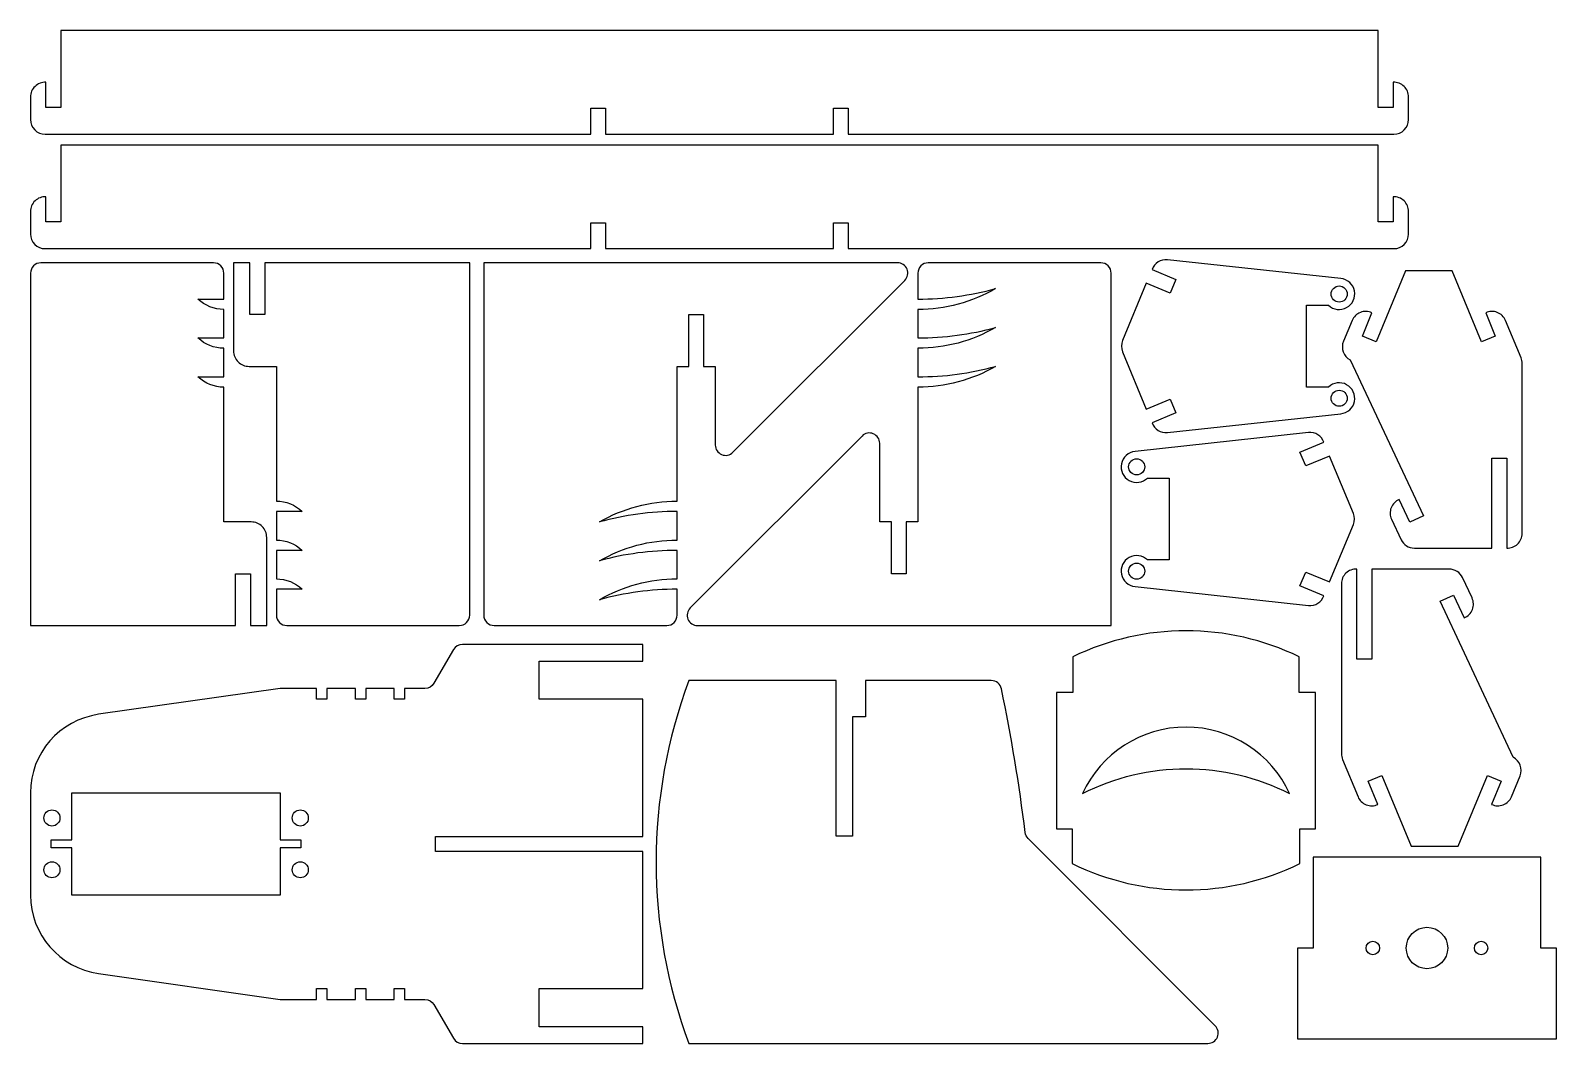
# Model space of a CAD drawing. Header units: inches. Extents: x 8.1 to 19.7, y 4 to 11.7.
import ezdxf

# ---------------------------------------------------------------- set-up
doc = ezdxf.new("R2010")
doc.units = ezdxf.units.IN
doc.header["$MEASUREMENT"] = 0

# ---------------------------------------------------------------- blocks, each defined once
blk = doc.blocks.new('back')
blk.add_lwpolyline([(-4.97, -118.62, 0.668179), (-8.38, -117.21), (-41.55, -150.38, 0.668179), (-40.14, -153.79), (39.71, -153.79), (39.71, -85.79, 0.414214), (37.71, -83.79), (4.4, -83.79, 0.414214), (2.4, -85.79), (2.4, -90.79, 0.067006), (17.4, -88.77, -0.131652), (2.4, -92.79), (2.4, -98.29, 0.067006), (17.4, -96.27, -0.131652), (2.4, -100.29), (2.4, -105.79, 0.067006), (17.4, -103.77, -0.131652), (2.4, -107.79), (2.4, -133.79), (0.15, -133.79), (0.15, -143.79), (-2.72, -143.79), (-2.72, -133.79), (-4.97, -133.79)], format="xyb", close=True)
blk = doc.blocks.new('beam')
blk.add_lwpolyline([(-24.85, -39.05), (-24.85, -34.05), (-21.98, -34.05), (-21.98, -39.05), (21.98, -39.05), (21.98, -34.05), (24.85, -34.05), (24.85, -39.05), (130.18, -39.05, 0.414214), (133, -36.23), (133, -31.88, 0.42986), (130.03, -29.05), (130.03, -33.9), (127.15, -33.9), (127.15, -19.05), (-127.15, -19.05), (-127.15, -33.9), (-130.03, -33.9), (-130.03, -29.05, 0.42986), (-133, -31.88), (-133, -36.23, 0.414214), (-130.18, -39.05)], format="xyb", close=True)
blk = doc.blocks.new('body')
blk.add_lwpolyline([(-37.5, -117.22, 0.267949), (-38.5, -118.95), (-38.5, -153.79), (-35.27, -153.79), (-35.27, -133.79), (-27.9, -133.79), (-27.9, -153.79), (-1.44, -153.79), (-1.44, -113.79), (1.44, -113.79), (1.44, -153.79), (27.9, -153.79), (27.9, -133.79), (35.27, -133.79), (35.27, -153.79), (38.5, -153.79), (38.5, -118.95, 0.267949), (37.5, -117.22), (31, -113.46, -0.267949), (30, -111.73), (30, -107.79), (27.9, -107.79), (27.9, -105.79), (30, -105.79), (30, -100.29), (27.9, -100.29), (27.9, -98.29), (30, -98.29), (30, -92.79), (27.9, -92.79), (27.9, -90.79), (30, -90.79), (30, -83.79), (25, -48.72, 0.373317), (9.86, -35.59), (-9.87, -35.59, 0.373317), (-25, -48.72), (-30, -83.79), (-30, -90.79), (-27.9, -90.79), (-27.9, -92.79), (-30, -92.79), (-30, -98.29), (-27.9, -98.29), (-27.9, -100.29), (-30, -100.29), (-30, -105.79), (-27.9, -105.79), (-27.9, -107.79), (-30, -107.79), (-30, -111.73, -0.267949), (-31, -113.46)], format="xyb", close=True)
blk.add_lwpolyline([(-0.75, -43.59), (-0.75, -39.59), (0.75, -39.59), (0.75, -43.59), (9.86, -43.59), (9.86, -83.79), (0.75, -83.79), (0.75, -87.79), (-0.75, -87.79), (-0.75, -83.79), (-9.87, -83.79), (-9.87, -43.59)], close=True)
for centre in [(-5, -39.73), (5, -39.73), (-5, -87.66), (5, -87.66)]:
    blk.add_circle(centre, 1.55)
blk = doc.blocks.new('cheek')
blk.add_lwpolyline([(12.16, -54.94), (15.04, -54.94), (15.04, -72.29, 0.42986), (18.01, -69.47), (18.01, -36.66, 0.098491), (17.8, -35.58), (14.81, -28.37, 0.42986), (10.98, -26.9), (12.83, -31.38), (10.18, -32.48), (4.52, -18.81), (-4.52, -18.81), (-10.18, -32.48), (-12.83, -31.38), (-10.98, -26.9, 0.42986), (-14.81, -28.37), (-16.47, -32.39, 0.390218), (-15.16, -35.98), (-1.04, -66.08), (-3.64, -67.3), (-5.7, -62.91, 0.42986), (-7.2, -66.73), (-5.35, -70.67, 0.290877), (-2.79, -72.29), (12.16, -72.29)], format="xyb", close=True)
blk = doc.blocks.new('eye')
blk.add_lwpolyline([(12.15, -37.24), (10.24, -32.62), (12.89, -31.52), (14.8, -36.13, 0.347845), (16.67, -33.16), (13.05, 0.32, 1.397191), (7.9, -2.08), (7.9, -6.28), (-7.9, -6.28), (-7.9, -2.08, 1.397191), (-13.05, 0.32), (-16.67, -33.16, 0.347845), (-14.8, -36.13), (-12.89, -31.52), (-10.24, -32.62), (-12.15, -37.24), (-1.08, -41.82, 0.198912), (1.08, -41.82)], format="xyb", close=True)
for centre in [(-10.06, 0), (10.06, 0)]:
    blk.add_circle(centre, 1.55)
blk = doc.blocks.new('front')
blk.add_lwpolyline([(47.98, -136.79, 0.414214), (44.98, -133.79), (39.71, -133.79), (39.71, -107.79, -0.192582), (34.71, -105.79), (39.71, -105.79), (39.71, -100.29, -0.192582), (34.71, -98.29), (39.71, -98.29), (39.71, -92.79, -0.192582), (34.71, -90.79), (39.71, -90.79), (39.71, -85.79, 0.414214), (37.71, -83.79), (4.4, -83.79, 0.414214), (2.4, -85.79), (2.4, -153.79), (41.95, -153.79), (41.95, -143.79), (44.83, -143.79), (44.83, -153.79), (47.98, -153.79)], format="xyb", close=True)
blk = doc.blocks.new('mount')
blk.add_lwpolyline([(-21.98, -54.79), (-25, -54.79), (-25, -72.29), (25, -72.29), (25, -54.79), (21.98, -54.79), (21.98, -37.29), (-21.98, -37.29)], close=True)
for centre, radius in [((0, -54.79), 4), ((-10.45, -54.79), 1.3), ((10.45, -54.79), 1.3)]:
    blk.add_circle(centre, radius)
blk = doc.blocks.new('mouth')
for points in [[(-21.83, -33.25), (-25, -33.25), (-25, -59.53), (-21.98, -59.53), (-21.98, -66.23, 0.23153), (21.98, -66.23), (21.98, -59.53), (25, -59.53), (25, -33.25), (21.83, -33.25), (21.83, -26.33, 0.229773), (-21.83, -26.33)], [(20, -52.74, 0.641742), (-20, -52.74, -0.240408)]]:
    blk.add_lwpolyline(points, format="xyb", close=True)
blk = doc.blocks.new('side')
blk.add_lwpolyline([(99.94, -153.79, 0.668179), (101.36, -150.38), (65.26, -114.28, -0.167444), (64.69, -113.11, 0.020987), (60.11, -85.38, 0.355167), (58.15, -83.79), (33.86, -83.79), (33.86, -90.79), (31.36, -90.79), (31.36, -113.79), (28.19, -113.79), (28.19, -83.79), (-0.23, -83.79, 0.180715), (-0.23, -153.79)], format="xyb", close=True)

msp = doc.modelspace()

# ---------------------------------------------------------------- block references
for name, p, xscale, yscale, zscale in [('beam', (13.36, 12.45), 0.03937007874015747, 0.03937007874015747, 0.03937007874015747), ('beam', (13.36, 11.58), 0.03937007874015748, 0.03937007874015748, 0.03937007874015748), ('front', (8.03, 13.234), 0.03937007874015748, 0.03937007874015748, 0.03937007874015748), ('back', (14.773, 13.234), 0.03937007874015748, 0.03937007874015748, 0.03937007874015748), ('cheek', (18.75, 10.614), 0.03937007874015748, 0.03937007874015748, 0.03937007874015748), ('mouth', (16.905, 7.979), 0.03937007874015748, 0.03937007874015748, 0.03937007874015748), ('side', (13.136, 10.06), 0.03937007874015748, 0.03937007874015748, 0.03937007874015748), ('mount', (18.736, 6.887), 0.03937007874015748, 0.03937007874015748, 0.03937007874015748)]:
    msp.add_blockref(name, p, dxfattribs=dict(xscale=xscale, yscale=yscale, zscale=zscale))
at = {"xscale": 0.03937007874015748, "yscale": 0.03937007874015748, "zscale": 0.03937007874015748}
for name, p, rotation in [('front', (11.556, 3.881), 180), ('back', (13.132, 3.881), 180), ('eye', (18.069, 9.302), 269.9999999999986), ('eye', (16.53, 7.989), 89.99999999999862), ('cheek', (18.795, 4.762), 180), ('body', (6.723, 5.521), 90)]:
    msp.add_blockref(name, p, dxfattribs=dict(at, rotation=rotation))

doc.saveas('drawing.dxf')
